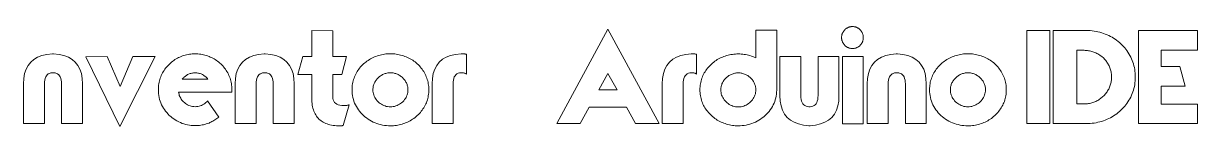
# Model space of a CAD drawing. Extents: x 10 to 19.73, y 9.66 to 9.92.
# Drawn here: x 17.241 to 19.735, y 9.707 to 9.919 of the extents above; entities that cross this region are included whole.
import ezdxf

# ---------------------------------------------------------------- set-up
doc = ezdxf.new("R2010")
doc.units = 0

msp = doc.modelspace()

# ---------------------------------------------------------------- linework, layer by layer
at = {"color": 7, "lineweight": 13}
for points in [[(17.853371, 9.817651), (17.824045, 9.817651), (17.834053, 9.855733), (17.853371, 9.855733), (17.853371, 9.910493), (17.897707, 9.910215), (17.897707, 9.855733), (17.927172, 9.855733), (17.917305, 9.817651), (17.897707, 9.817651), (17.897707, 9.770535), (17.897943, 9.766944), (17.898653, 9.76373), (17.899834, 9.760895), (17.901487, 9.758438), (17.903614, 9.756358), (17.906212, 9.754658), (17.909285, 9.753334), (17.912828, 9.752389), (17.916845, 9.751822), (17.921335, 9.751633), (17.922827, 9.751651), (17.924248, 9.751705), (17.925596, 9.751796), (17.926872, 9.751922), (17.928076, 9.752085), (17.929207, 9.752283), (17.930267, 9.752519), (17.931252, 9.752789), (17.932167, 9.753097), (17.93301, 9.75344), (17.920223, 9.709243), (17.919529, 9.709137), (17.918839, 9.709043), (17.91815, 9.708959), (17.917465, 9.708887), (17.916782, 9.708825), (17.916103, 9.708776), (17.915426, 9.708736), (17.914753, 9.708709), (17.914082, 9.708693), (17.913412, 9.708687), (17.909504, 9.708751), (17.905729, 9.708942), (17.902088, 9.709262), (17.898581, 9.709709), (17.895206, 9.710285), (17.891964, 9.710988), (17.888857, 9.71182), (17.885883, 9.712778), (17.883041, 9.713865), (17.880333, 9.71508), (17.877731, 9.716424), (17.875259, 9.717898), (17.872917, 9.719503), (17.870705, 9.72124), (17.868626, 9.723106), (17.866674, 9.725103), (17.864855, 9.727231), (17.863167, 9.72949), (17.861609, 9.731879), (17.860182, 9.734399), (17.858887, 9.737027), (17.857729, 9.739797), (17.856709, 9.742709), (17.855824, 9.745762), (17.855074, 9.748958), (17.854462, 9.752295), (17.853985, 9.755774), (17.853643, 9.759394), (17.853439, 9.763156), (17.853371, 9.76706)], [(18.540932, 9.713273), (18.590828, 9.713273), (18.482281, 9.913273), (18.373592, 9.713273), (18.423489, 9.713273), (18.442808, 9.748298), (18.521614, 9.748298)], [(18.840723, 9.784156), (18.840586, 9.779971), (18.840229, 9.775867), (18.839651, 9.771843), (18.838856, 9.7679), (18.837839, 9.764037), (18.836605, 9.760256), (18.835148, 9.756555), (18.833473, 9.752934), (18.831579, 9.749394), (18.829466, 9.745934), (18.827164, 9.742535), (18.824707, 9.739285), (18.822094, 9.736186), (18.819324, 9.733237), (18.816401, 9.730437), (18.81332, 9.727789), (18.810085, 9.725289), (18.806694, 9.72294), (18.803146, 9.720742), (18.799444, 9.718694), (18.795639, 9.716792), (18.79179, 9.715091), (18.787891, 9.71359), (18.783945, 9.712289), (18.779953, 9.711188), (18.775911, 9.710288), (18.771824, 9.709587), (18.767689, 9.709086), (18.763508, 9.708787), (18.759277, 9.708687), (18.756042, 9.708743), (18.75284, 9.708915), (18.749672, 9.709199), (18.746536, 9.709599), (18.743435, 9.710111), (18.740364, 9.710738), (18.737328, 9.711479), (18.734327, 9.712334), (18.731358, 9.713303), (18.728424, 9.714385), (18.725559, 9.715495), (18.722748, 9.716714), (18.719988, 9.718041), (18.717281, 9.719478), (18.71463, 9.721022), (18.712029, 9.722674), (18.70948, 9.724435), (18.706985, 9.726304), (18.704544, 9.728282), (18.702156, 9.730369), (18.699871, 9.732539), (18.697697, 9.734772), (18.695625, 9.737064), (18.693661, 9.739419), (18.691799, 9.741835), (18.690046, 9.744311), (18.688398, 9.746849), (18.686855, 9.749448), (18.685417, 9.752109), (18.684086, 9.754829), (18.682873, 9.757609), (18.681786, 9.760445), (18.680826, 9.763335), (18.679995, 9.766282), (18.679291, 9.769284), (18.678717, 9.772342), (18.678268, 9.775455), (18.677948, 9.778624), (18.677757, 9.781849), (18.677692, 9.785129), (18.677757, 9.788332), (18.677956, 9.791494), (18.678282, 9.794614), (18.678738, 9.797693), (18.679325, 9.80073), (18.680046, 9.803724), (18.680895, 9.806678), (18.681873, 9.80959), (18.682983, 9.81246), (18.684227, 9.815289), (18.685555, 9.818033), (18.686989, 9.820709), (18.688524, 9.823315), (18.690163, 9.825851), (18.691906, 9.828319), (18.693748, 9.830716), (18.695696, 9.833044), (18.697746, 9.835302), (18.699898, 9.837491), (18.702156, 9.839611), (18.704519, 9.841672), (18.706942, 9.84363), (18.709423, 9.845486), (18.711962, 9.847239), (18.71456, 9.848888), (18.717216, 9.850435), (18.719929, 9.851879), (18.722702, 9.85322), (18.725533, 9.854459), (18.728424, 9.855594), (18.731434, 9.856624), (18.734461, 9.857546), (18.737503, 9.858358), (18.740564, 9.859063), (18.743641, 9.859659), (18.746735, 9.860147), (18.749847, 9.860527), (18.752974, 9.860798), (18.756119, 9.86096), (18.759277, 9.861014), (18.762413, 9.86096), (18.765533, 9.860798), (18.768639, 9.860527), (18.771732, 9.860147), (18.774811, 9.859659), (18.777874, 9.859063), (18.780926, 9.858358), (18.783962, 9.857546), (18.786983, 9.856624), (18.789993, 9.855594), (18.79319, 9.854204), (18.796387, 9.852815), (18.796387, 9.911467), (18.840723, 9.911327)], [(19.02474, 9.895761), (19.02471, 9.894442), (19.024618, 9.893153), (19.024464, 9.891895), (19.02425, 9.890669), (19.023975, 9.889472), (19.02364, 9.888306), (19.023243, 9.88717), (19.022783, 9.886065), (19.022263, 9.884991), (19.021683, 9.883947), (19.021049, 9.882938), (19.02037, 9.881968), (19.019648, 9.881037), (19.018879, 9.880144), (19.018068, 9.879292), (19.017212, 9.878477), (19.016312, 9.877701), (19.015366, 9.876965), (19.014378, 9.876266), (19.013344, 9.875608), (19.012276, 9.875001), (19.011187, 9.874457), (19.010075, 9.873978), (19.00894, 9.873562), (19.007784, 9.873211), (19.006605, 9.872923), (19.005405, 9.872699), (19.004181, 9.87254), (19.002937, 9.872443), (19.001667, 9.872412), (19.000402, 9.872442), (18.999161, 9.872534), (18.997944, 9.872686), (18.996754, 9.872901), (18.995586, 9.873176), (18.994446, 9.873512), (18.993332, 9.87391), (18.992241, 9.874369), (18.991173, 9.874888), (18.990131, 9.875469), (18.989098, 9.876129), (18.98811, 9.876831), (18.987164, 9.877575), (18.986263, 9.87836), (18.985407, 9.879187), (18.984596, 9.880055), (18.983829, 9.880966), (18.983105, 9.881918), (18.982426, 9.882912), (18.981792, 9.883947), (18.981186, 9.885066), (18.980642, 9.886199), (18.980164, 9.887345), (18.979748, 9.888506), (18.979397, 9.88968), (18.979107, 9.890868), (18.978886, 9.892071), (18.978725, 9.893287), (18.97863, 9.894517), (18.978596, 9.895761), (18.978626, 9.897028), (18.978718, 9.898273), (18.978872, 9.899497), (18.979086, 9.900698), (18.979362, 9.901876), (18.979698, 9.903032), (18.980095, 9.904167), (18.980553, 9.905278), (18.981073, 9.906368), (18.981655, 9.907435), (18.98234, 9.908496), (18.983061, 9.90951), (18.983818, 9.910476), (18.984612, 9.911394), (18.985443, 9.912266), (18.986309, 9.91309), (18.987209, 9.913867), (18.988148, 9.914597), (18.989122, 9.915278), (18.990131, 9.915914), (18.991173, 9.916494), (18.992241, 9.917014), (18.993332, 9.917473), (18.994446, 9.917871), (18.995586, 9.918207), (18.996754, 9.918482), (18.997944, 9.918696), (18.999161, 9.918849), (19.000402, 9.918941), (19.001667, 9.918971), (19.002937, 9.918941), (19.004181, 9.918849), (19.005405, 9.918696), (19.006605, 9.918482), (19.007784, 9.918207), (19.00894, 9.917871), (19.010075, 9.917473), (19.011187, 9.917014), (19.012276, 9.916494), (19.013344, 9.915914), (19.014353, 9.915278), (19.015322, 9.914597), (19.016254, 9.913867), (19.017147, 9.91309), (19.017998, 9.912266), (19.018814, 9.911394), (19.019588, 9.910476), (19.020325, 9.90951), (19.021023, 9.908496), (19.021683, 9.907435), (19.022263, 9.906368), (19.022783, 9.905278), (19.023243, 9.904167), (19.02364, 9.903032), (19.023975, 9.901876), (19.02425, 9.900698), (19.024464, 9.899497), (19.024618, 9.898273), (19.02471, 9.897028)], [(19.372341, 9.910355), (19.42071, 9.910355), (19.42071, 9.713273), (19.372341, 9.713412)], [(19.427658, 9.713412), (19.427658, 9.910632), (19.498123, 9.910632), (19.502434, 9.910558), (19.506687, 9.910332), (19.510883, 9.909957), (19.515026, 9.909431), (19.519112, 9.908756), (19.523142, 9.90793), (19.527117, 9.906955), (19.531036, 9.905829), (19.534901, 9.904553), (19.538708, 9.903127), (19.542393, 9.901594), (19.545996, 9.899941), (19.549519, 9.89817), (19.552963, 9.896278), (19.556324, 9.894267), (19.559605, 9.892137), (19.562807, 9.889886), (19.565928, 9.887516), (19.568966, 9.885027), (19.571926, 9.882419), (19.574677, 9.879751), (19.577312, 9.876976), (19.579834, 9.874092), (19.582245, 9.871099), (19.584538, 9.867998), (19.58672, 9.864789), (19.588787, 9.861472), (19.590738, 9.858046), (19.592579, 9.854511), (19.594303, 9.850868), (19.595835, 9.847202), (19.597204, 9.843486), (19.598413, 9.839719), (19.599461, 9.835902), (19.600349, 9.832036), (19.601074, 9.828119), (19.601639, 9.824153), (19.602041, 9.820136), (19.602283, 9.81607), (19.602364, 9.811953), (19.602283, 9.807838), (19.602041, 9.803781), (19.601639, 9.799778), (19.601074, 9.795831), (19.600349, 9.791939), (19.599461, 9.788103), (19.598413, 9.784323), (19.597204, 9.780598), (19.595835, 9.776928), (19.594303, 9.773314), (19.592579, 9.769672), (19.590738, 9.766137), (19.588787, 9.762712), (19.58672, 9.759394), (19.584538, 9.756185), (19.582245, 9.753084), (19.579834, 9.750092), (19.577312, 9.747208), (19.574677, 9.744432), (19.571926, 9.741765), (19.569016, 9.739155), (19.56601, 9.736662), (19.562912, 9.734284), (19.559715, 9.732025), (19.556429, 9.729882), (19.553045, 9.727856), (19.549568, 9.725945), (19.545996, 9.724153), (19.542332, 9.722477), (19.53857, 9.720918), (19.534763, 9.719491), (19.530903, 9.718215), (19.526989, 9.71709), (19.523026, 9.716114), (19.519007, 9.715288), (19.514936, 9.714613), (19.510811, 9.714087), (19.506636, 9.713713), (19.502407, 9.713487), (19.498123, 9.713412)], [(19.734539, 9.713273), (19.609314, 9.713273), (19.609314, 9.910493), (19.734539, 9.910493), (19.734539, 9.868659), (19.657681, 9.868659), (19.657681, 9.834468), (19.696735, 9.834468), (19.707993, 9.792912), (19.657681, 9.792912), (19.657681, 9.754829), (19.734539, 9.754829)], [(17.304935, 9.820987), (17.308155, 9.820625), (17.311039, 9.819819), (17.313581, 9.818568), (17.315786, 9.816873), (17.317652, 9.814733), (17.319178, 9.812147), (17.320364, 9.809117), (17.321213, 9.805643), (17.32172, 9.801723), (17.321892, 9.797359), (17.321892, 9.713273), (17.366365, 9.713273), (17.366365, 9.797359), (17.365751, 9.808929), (17.363909, 9.819346), (17.360836, 9.82861), (17.356537, 9.83672), (17.351007, 9.843677), (17.34425, 9.849479), (17.336266, 9.854128), (17.327049, 9.857623), (17.316607, 9.859965), (17.304935, 9.861154), (17.302433, 9.861154), (17.29076, 9.859965), (17.280317, 9.857623), (17.271103, 9.854128), (17.263117, 9.849479), (17.256359, 9.843677), (17.25083, 9.83672), (17.246531, 9.82861), (17.243458, 9.819346), (17.241615, 9.808929), (17.241001, 9.797359), (17.241001, 9.713273), (17.285477, 9.713273), (17.285477, 9.797359), (17.285646, 9.801723), (17.286156, 9.805643), (17.287003, 9.809117), (17.288189, 9.812147), (17.289715, 9.814733), (17.29158, 9.816873), (17.293785, 9.818568), (17.296328, 9.819819), (17.299212, 9.820625), (17.302433, 9.820987)], [(17.5205, 9.855455), (17.445587, 9.707436), (17.373316, 9.855177), (17.418486, 9.855455), (17.446144, 9.792356), (17.473385, 9.855455)], [(17.677416, 9.815428), (17.676117, 9.818222), (17.674725, 9.820937), (17.673237, 9.82357), (17.671656, 9.826123), (17.669979, 9.828596), (17.668209, 9.830988), (17.666344, 9.8333), (17.664383, 9.83553), (17.662331, 9.83768), (17.660181, 9.839749), (17.657928, 9.841784), (17.655617, 9.843719), (17.653248, 9.845553), (17.65082, 9.847288), (17.648333, 9.848923), (17.645788, 9.850457), (17.643185, 9.851892), (17.640522, 9.853226), (17.637802, 9.85446), (17.635025, 9.855594), (17.632179, 9.85665), (17.629311, 9.857595), (17.626419, 9.858429), (17.623507, 9.859152), (17.620571, 9.859764), (17.617613, 9.860264), (17.614634, 9.860653), (17.611631, 9.860931), (17.608606, 9.861098), (17.60556, 9.861154), (17.602512, 9.861098), (17.599483, 9.860931), (17.596474, 9.860653), (17.593485, 9.860264), (17.590515, 9.859764), (17.587564, 9.859152), (17.584633, 9.858429), (17.581722, 9.857595), (17.578829, 9.85665), (17.575956, 9.855594), (17.573204, 9.854459), (17.570507, 9.85322), (17.567867, 9.851879), (17.565281, 9.850435), (17.562752, 9.848888), (17.560278, 9.847239), (17.557861, 9.845486), (17.555498, 9.84363), (17.55319, 9.841672), (17.550938, 9.839611), (17.54879, 9.837518), (17.546736, 9.835352), (17.544777, 9.833115), (17.542912, 9.830805), (17.54114, 9.828423), (17.539463, 9.825968), (17.537882, 9.823442), (17.536396, 9.820842), (17.535004, 9.818171), (17.533705, 9.815428), (17.532516, 9.812651), (17.531452, 9.809823), (17.530514, 9.806947), (17.529701, 9.804019), (17.529015, 9.801043), (17.52845, 9.798016), (17.528013, 9.794938), (17.5277, 9.791811), (17.527512, 9.788633), (17.527451, 9.785406), (17.527559, 9.781114), (17.527884, 9.776906), (17.528425, 9.772785), (17.529184, 9.76875), (17.530161, 9.764802), (17.531353, 9.76094), (17.532763, 9.757163), (17.534389, 9.753473), (17.536232, 9.749869), (17.538292, 9.746351), (17.54048, 9.74295), (17.542822, 9.739697), (17.545317, 9.73659), (17.547964, 9.733632), (17.550766, 9.73082), (17.553719, 9.728155), (17.556824, 9.725638), (17.560083, 9.723269), (17.563496, 9.721046), (17.56706, 9.718971), (17.570648, 9.717096), (17.574293, 9.715419), (17.577997, 9.713939), (17.58176, 9.712656), (17.585581, 9.711571), (17.58946, 9.710682), (17.593397, 9.709991), (17.597393, 9.709498), (17.601448, 9.709202), (17.60556, 9.709104), (17.608606, 9.709159), (17.611631, 9.709326), (17.614634, 9.709604), (17.617613, 9.709993), (17.620571, 9.710493), (17.623507, 9.711105), (17.626419, 9.711827), (17.629311, 9.712662), (17.632179, 9.713607), (17.635025, 9.714663), (17.637135, 9.715565), (17.639238, 9.716548), (17.641338, 9.71761), (17.643431, 9.718755), (17.645519, 9.719979), (17.6476, 9.721284), (17.649677, 9.72267), (17.651749, 9.724136), (17.653812, 9.725683), (17.655872, 9.72731), (17.631968, 9.761501), (17.631689, 9.761084), (17.631271, 9.760667), (17.630856, 9.760111), (17.630577, 9.759833), (17.628426, 9.757826), (17.626196, 9.75603), (17.62389, 9.754446), (17.621504, 9.753073), (17.619041, 9.751911), (17.616501, 9.75096), (17.613882, 9.750221), (17.611187, 9.749693), (17.608412, 9.749376), (17.60556, 9.74927), (17.602734, 9.749376), (17.599979, 9.749693), (17.597296, 9.750221), (17.594687, 9.75096), (17.592148, 9.751911), (17.589684, 9.753073), (17.587288, 9.754446), (17.584969, 9.75603), (17.582718, 9.757826), (17.580544, 9.759833), (17.578915, 9.76156), (17.577423, 9.763352), (17.576069, 9.765207), (17.57485, 9.767127), (17.573767, 9.769111), (17.572821, 9.771157), (17.57201, 9.773269), (17.571337, 9.775444), (17.570799, 9.777683), (17.570396, 9.779986), (17.666019, 9.779986), (17.666019, 9.780264), (17.683252, 9.780264), (17.683531, 9.782627), (17.683558, 9.782792), (17.68358, 9.782955), (17.683601, 9.783114), (17.68362, 9.783272), (17.683636, 9.783426), (17.683647, 9.783577), (17.683657, 9.783726), (17.683664, 9.783872), (17.683668, 9.784016), (17.68367, 9.784156), (17.68367, 9.785406), (17.683607, 9.788584), (17.683418, 9.791722), (17.683107, 9.794822), (17.682669, 9.797882), (17.682106, 9.800903), (17.681419, 9.803886), (17.680605, 9.806829), (17.679667, 9.809734), (17.678604, 9.8126)], [(17.754553, 9.820987), (17.757774, 9.820625), (17.760656, 9.819819), (17.763199, 9.818568), (17.765404, 9.816873), (17.767269, 9.814733), (17.768795, 9.812147), (17.769981, 9.809117), (17.77083, 9.805643), (17.771339, 9.801723), (17.771509, 9.797359), (17.771509, 9.713273), (17.815983, 9.713273), (17.815983, 9.797359), (17.815369, 9.808929), (17.813526, 9.819346), (17.810455, 9.82861), (17.806154, 9.83672), (17.800625, 9.843677), (17.793869, 9.849479), (17.785883, 9.854128), (17.776669, 9.857623), (17.766224, 9.859965), (17.754553, 9.861154), (17.75205, 9.861154), (17.740379, 9.859965), (17.729935, 9.857623), (17.72072, 9.854128), (17.712734, 9.849479), (17.705976, 9.843677), (17.700447, 9.83672), (17.696148, 9.82861), (17.693077, 9.819346), (17.691235, 9.808929), (17.690619, 9.797359), (17.690619, 9.713273), (17.735094, 9.713273), (17.735094, 9.797359), (17.735264, 9.801723), (17.735773, 9.805643), (17.73662, 9.809117), (17.737808, 9.812147), (17.739334, 9.814733), (17.741199, 9.816873), (17.743402, 9.818568), (17.745945, 9.819819), (17.748829, 9.820625), (17.75205, 9.820987)], [(18.020292, 9.708687), (18.016064, 9.708787), (18.011881, 9.709086), (18.007746, 9.709587), (18.003658, 9.710288), (17.999619, 9.711188), (17.995625, 9.712289), (17.99168, 9.71359), (17.987782, 9.715091), (17.983929, 9.716792), (17.980125, 9.718694), (17.976423, 9.720769), (17.972876, 9.722991), (17.969486, 9.725361), (17.966249, 9.727878), (17.963169, 9.730542), (17.960245, 9.733354), (17.957478, 9.736313), (17.954865, 9.739419), (17.952406, 9.742673), (17.950104, 9.746074), (17.947966, 9.749618), (17.946053, 9.753245), (17.944363, 9.756956), (17.9429, 9.760751), (17.941662, 9.764628), (17.940647, 9.768589), (17.939859, 9.772634), (17.939297, 9.776762), (17.938959, 9.780972), (17.938847, 9.785268), (17.938911, 9.788498), (17.939108, 9.791683), (17.939434, 9.794825), (17.939892, 9.797921), (17.940479, 9.800973), (17.941198, 9.803981), (17.942047, 9.806944), (17.943027, 9.809862), (17.944138, 9.812737), (17.945379, 9.815566), (17.946735, 9.818336), (17.948187, 9.821032), (17.949738, 9.823651), (17.951384, 9.826196), (17.953129, 9.828666), (17.954969, 9.83106), (17.956907, 9.83338), (17.958944, 9.835625), (17.961079, 9.837794), (17.963308, 9.839889), (17.965647, 9.841925), (17.96805, 9.843863), (17.970518, 9.845705), (17.973049, 9.847449), (17.975643, 9.849096), (17.978302, 9.850646), (17.981026, 9.852098), (17.98381, 9.853454), (17.986662, 9.854712), (17.989576, 9.855872), (17.992584, 9.856929), (17.995609, 9.857874), (17.998646, 9.858707), (18.001696, 9.85943), (18.004761, 9.860042), (18.007839, 9.860542), (18.010931, 9.860931), (18.014038, 9.861209), (18.017159, 9.861376), (18.020292, 9.861431), (18.023453, 9.861376), (18.026596, 9.861209), (18.029724, 9.860931), (18.032833, 9.860542), (18.035927, 9.860042), (18.039005, 9.85943), (18.042065, 9.858707), (18.045109, 9.857874), (18.048138, 9.856929), (18.051147, 9.855872), (18.054035, 9.854763), (18.056868, 9.853548), (18.059641, 9.852228), (18.062355, 9.850801), (18.06501, 9.84927), (18.067608, 9.847633), (18.070148, 9.84589), (18.072628, 9.844042), (18.07505, 9.842088), (18.077415, 9.840028), (18.07967, 9.837882), (18.081823, 9.83567), (18.083874, 9.83339), (18.085821, 9.831044), (18.087666, 9.828631), (18.089407, 9.826152), (18.091045, 9.823606), (18.092583, 9.820992), (18.094013, 9.818313), (18.095345, 9.815566), (18.096584, 9.812737), (18.097696, 9.809862), (18.098675, 9.806944), (18.099525, 9.803981), (18.100243, 9.800973), (18.100832, 9.797921), (18.101288, 9.794825), (18.101616, 9.791683), (18.10181, 9.788498), (18.101877, 9.785268), (18.101812, 9.781987), (18.10162, 9.778763), (18.101301, 9.775594), (18.100853, 9.772481), (18.100279, 9.769423), (18.099575, 9.766421), (18.098743, 9.763474), (18.097786, 9.760584), (18.096699, 9.757749), (18.095484, 9.754969), (18.094152, 9.752221), (18.092714, 9.749537), (18.091171, 9.746918), (18.089523, 9.744361), (18.087769, 9.741869), (18.085911, 9.739441), (18.083946, 9.737077), (18.081875, 9.734776), (18.079697, 9.73254), (18.077415, 9.730369), (18.075026, 9.728307), (18.072584, 9.726349), (18.070089, 9.724493), (18.067543, 9.722741), (18.064941, 9.721091), (18.062288, 9.719544), (18.059582, 9.7181), (18.056824, 9.716759), (18.054012, 9.715521), (18.051147, 9.714385), (18.048212, 9.713303), (18.045242, 9.712334), (18.04224, 9.711479), (18.039206, 9.710738), (18.036137, 9.710111), (18.033035, 9.709599), (18.0299, 9.709199), (18.02673, 9.708915), (18.023529, 9.708743)], [(18.181793, 9.860458), (18.180902, 9.860592), (18.180008, 9.860714), (18.179111, 9.860826), (18.178213, 9.860926), (18.177311, 9.861014), (18.176407, 9.861093), (18.175499, 9.861159), (18.174587, 9.861215), (18.173676, 9.861259), (18.17276, 9.861293), (18.170258, 9.861293), (18.158585, 9.860105), (18.148142, 9.857762), (18.138927, 9.854267), (18.130941, 9.849618), (18.124184, 9.843815), (18.118656, 9.836859), (18.114355, 9.828749), (18.111282, 9.819486), (18.10944, 9.809069), (18.108826, 9.797498), (18.108826, 9.713273), (18.153301, 9.713273), (18.153301, 9.797498), (18.153471, 9.801863), (18.15398, 9.805781), (18.154827, 9.809257), (18.156013, 9.812286), (18.157539, 9.814872), (18.159405, 9.817012), (18.16161, 9.818707), (18.164154, 9.819959), (18.167036, 9.820765), (18.170258, 9.821126), (18.17276, 9.821126), (18.173851, 9.82105), (18.1749, 9.820931), (18.175907, 9.820771), (18.176872, 9.82057), (18.177797, 9.820327), (18.17868, 9.820042), (18.17952, 9.819715), (18.180321, 9.819346), (18.181078, 9.818936), (18.181793, 9.818485)], [(18.670744, 9.860458), (18.669853, 9.860592), (18.668961, 9.860714), (18.668064, 9.860826), (18.667164, 9.860926), (18.666262, 9.861014), (18.665356, 9.861093), (18.66445, 9.861159), (18.66354, 9.861215), (18.662626, 9.861259), (18.661709, 9.861293), (18.659208, 9.861293), (18.647537, 9.860105), (18.637093, 9.857762), (18.627878, 9.854267), (18.619892, 9.849618), (18.613134, 9.843815), (18.607605, 9.836859), (18.603306, 9.828749), (18.600235, 9.819486), (18.598392, 9.809069), (18.597776, 9.797498), (18.597776, 9.713273), (18.642252, 9.713273), (18.642252, 9.797498), (18.642422, 9.801863), (18.642929, 9.805781), (18.643778, 9.809257), (18.644966, 9.812286), (18.646492, 9.814872), (18.648357, 9.817012), (18.65056, 9.818707), (18.653103, 9.819959), (18.655987, 9.820765), (18.659208, 9.821126), (18.661709, 9.821126), (18.662802, 9.82105), (18.663849, 9.820931), (18.664858, 9.820771), (18.665825, 9.82057), (18.666748, 9.820327), (18.667631, 9.820042), (18.668472, 9.819715), (18.66927, 9.819346), (18.670029, 9.818936), (18.670744, 9.818485)], [(18.909103, 9.74927), (18.905884, 9.749605), (18.903, 9.750388), (18.900455, 9.751617), (18.898252, 9.753295), (18.896387, 9.755421), (18.894861, 9.757993), (18.893673, 9.761013), (18.892826, 9.764481), (18.892317, 9.768396), (18.892147, 9.772758), (18.892147, 9.855594), (18.847672, 9.855594), (18.847672, 9.772758), (18.848288, 9.761238), (18.85013, 9.75086), (18.853203, 9.741625), (18.857502, 9.733532), (18.863029, 9.726581), (18.869789, 9.720773), (18.877773, 9.716107), (18.88699, 9.712584), (18.897432, 9.710203), (18.909103, 9.708964), (18.911606, 9.708964), (18.923279, 9.710203), (18.933722, 9.712584), (18.942936, 9.716107), (18.950922, 9.720773), (18.95768, 9.726581), (18.963207, 9.733532), (18.967508, 9.741625), (18.970581, 9.75086), (18.972424, 9.761238), (18.973038, 9.772758), (18.973038, 9.855594), (18.928562, 9.855594), (18.928562, 9.772758), (18.928392, 9.768396), (18.927883, 9.764481), (18.927036, 9.761013), (18.92585, 9.757993), (18.924324, 9.755421), (18.922459, 9.753295), (18.920254, 9.751617), (18.917709, 9.750388), (18.914827, 9.749605), (18.911606, 9.74927)], [(19.024601, 9.855455), (19.024601, 9.712996), (18.980265, 9.712996), (18.980265, 9.855316)], [(19.097012, 9.820987), (19.100235, 9.820625), (19.103117, 9.819819), (19.105659, 9.818568), (19.107864, 9.816873), (19.10973, 9.814733), (19.111256, 9.812147), (19.112442, 9.809117), (19.113289, 9.805643), (19.1138, 9.801723), (19.113968, 9.797359), (19.113968, 9.713273), (19.158443, 9.713273), (19.158443, 9.797359), (19.157829, 9.808929), (19.155987, 9.819346), (19.152916, 9.82861), (19.148615, 9.83672), (19.143085, 9.843677), (19.13633, 9.849479), (19.128342, 9.854128), (19.119127, 9.857623), (19.108685, 9.859965), (19.097012, 9.861154), (19.094511, 9.861154), (19.08284, 9.859965), (19.072395, 9.857623), (19.063179, 9.854128), (19.055195, 9.849479), (19.048437, 9.843677), (19.042908, 9.83672), (19.038609, 9.82861), (19.035538, 9.819346), (19.033693, 9.808929), (19.033079, 9.797359), (19.033079, 9.713273), (19.077555, 9.713273), (19.077555, 9.797359), (19.077724, 9.801723), (19.078232, 9.805643), (19.079081, 9.809117), (19.080267, 9.812147), (19.081795, 9.814733), (19.08366, 9.816873), (19.085863, 9.818568), (19.088406, 9.819819), (19.09129, 9.820625), (19.094511, 9.820987)], [(19.246838, 9.708687), (19.242609, 9.708787), (19.238426, 9.709086), (19.234291, 9.709587), (19.230206, 9.710288), (19.226166, 9.711188), (19.222172, 9.712289), (19.218227, 9.71359), (19.214327, 9.715091), (19.210476, 9.716792), (19.206673, 9.718694), (19.202969, 9.720769), (19.199423, 9.722991), (19.19603, 9.725361), (19.192795, 9.727878), (19.189716, 9.730542), (19.18679, 9.733354), (19.184023, 9.736313), (19.18141, 9.739419), (19.178953, 9.742673), (19.176651, 9.746074), (19.174511, 9.749618), (19.1726, 9.753245), (19.17091, 9.756956), (19.169445, 9.760751), (19.168209, 9.764628), (19.167194, 9.768589), (19.166407, 9.772634), (19.165844, 9.776762), (19.165506, 9.780972), (19.165394, 9.785268), (19.165459, 9.788498), (19.165655, 9.791683), (19.165981, 9.794825), (19.166439, 9.797921), (19.167027, 9.800973), (19.167744, 9.803981), (19.168594, 9.806944), (19.169575, 9.809862), (19.170685, 9.812737), (19.171925, 9.815566), (19.173281, 9.818336), (19.174732, 9.821032), (19.176283, 9.823651), (19.177929, 9.826196), (19.179674, 9.828666), (19.181515, 9.83106), (19.183455, 9.83338), (19.18549, 9.835625), (19.187624, 9.837794), (19.189854, 9.839889), (19.192192, 9.841925), (19.194595, 9.843863), (19.197063, 9.845705), (19.199594, 9.847449), (19.20219, 9.849096), (19.204849, 9.850646), (19.207571, 9.852098), (19.210358, 9.853454), (19.213207, 9.854712), (19.216122, 9.855872), (19.219131, 9.856929), (19.222155, 9.857874), (19.225193, 9.858707), (19.228243, 9.85943), (19.231308, 9.860042), (19.234386, 9.860542), (19.237476, 9.860931), (19.240585, 9.861209), (19.243706, 9.861376), (19.246838, 9.861431), (19.25, 9.861376), (19.253143, 9.861209), (19.256271, 9.860931), (19.25938, 9.860542), (19.262474, 9.860042), (19.265553, 9.85943), (19.268612, 9.858707), (19.271656, 9.857874), (19.274685, 9.856929), (19.277695, 9.855872), (19.280582, 9.854763), (19.283413, 9.853548), (19.286186, 9.852228), (19.288902, 9.850801), (19.291557, 9.84927), (19.294155, 9.847633), (19.296694, 9.84589), (19.299175, 9.844042), (19.301598, 9.842088), (19.303963, 9.840028), (19.306217, 9.837882), (19.308369, 9.83567), (19.310421, 9.83339), (19.312366, 9.831044), (19.314213, 9.828631), (19.315952, 9.826152), (19.317593, 9.823606), (19.319126, 9.820992), (19.32056, 9.818313), (19.321892, 9.815566), (19.323132, 9.812737), (19.324242, 9.809862), (19.325222, 9.806944), (19.326071, 9.803981), (19.32679, 9.800973), (19.327377, 9.797921), (19.327835, 9.794825), (19.328161, 9.791683), (19.328358, 9.788498), (19.328423, 9.785268), (19.328358, 9.781987), (19.328167, 9.778763), (19.327847, 9.775594), (19.3274, 9.772481), (19.326824, 9.769423), (19.326122, 9.766421), (19.325291, 9.763474), (19.324331, 9.760584), (19.323246, 9.757749), (19.322029, 9.754969), (19.320698, 9.752221), (19.31926, 9.749537), (19.317719, 9.746918), (19.316071, 9.744361), (19.314316, 9.741869), (19.312456, 9.739441), (19.31049, 9.737077), (19.30842, 9.734776), (19.306244, 9.73254), (19.303963, 9.730369), (19.301573, 9.728307), (19.299129, 9.726349), (19.296635, 9.724493), (19.294088, 9.722741), (19.291489, 9.721091), (19.288834, 9.719544), (19.286129, 9.7181), (19.283371, 9.716759), (19.280558, 9.715521), (19.277695, 9.714385), (19.274757, 9.713303), (19.27179, 9.712334), (19.268787, 9.711479), (19.265751, 9.710738), (19.262684, 9.710111), (19.259581, 9.709599), (19.256445, 9.709199), (19.253277, 9.708915), (19.250074, 9.708743)], [(19.47797, 9.868659), (19.47797, 9.754969), (19.493677, 9.754969), (19.496056, 9.755014), (19.498413, 9.755152), (19.500748, 9.755382), (19.503061, 9.755703), (19.505352, 9.756115), (19.50762, 9.756619), (19.509865, 9.757216), (19.512089, 9.757904), (19.51429, 9.758684), (19.51647, 9.759555), (19.518585, 9.760508), (19.520645, 9.761529), (19.522655, 9.76262), (19.524609, 9.763781), (19.526512, 9.765011), (19.528362, 9.76631), (19.530159, 9.767679), (19.531902, 9.769117), (19.533596, 9.770625), (19.535233, 9.772202), (19.536835, 9.773862), (19.538357, 9.77556), (19.539803, 9.777298), (19.541172, 9.779075), (19.542461, 9.78089), (19.543673, 9.782743), (19.544807, 9.784636), (19.545862, 9.786569), (19.546841, 9.788539), (19.547741, 9.790549), (19.548561, 9.792564), (19.549294, 9.794607), (19.54994, 9.796679), (19.550499, 9.798777), (19.550974, 9.800903), (19.551361, 9.803058), (19.551662, 9.80524), (19.551878, 9.807449), (19.552006, 9.809688), (19.552052, 9.811953), (19.552006, 9.814121), (19.551872, 9.816289), (19.551651, 9.818458), (19.551338, 9.820625), (19.550938, 9.822794), (19.550449, 9.824962), (19.549871, 9.82713), (19.549206, 9.829298), (19.548447, 9.831467), (19.547604, 9.833634), (19.546654, 9.835691), (19.545647, 9.837693), (19.544575, 9.839639), (19.543446, 9.841529), (19.542252, 9.843364), (19.540998, 9.845142), (19.539684, 9.846866), (19.538307, 9.848534), (19.536871, 9.850146), (19.535374, 9.851703), (19.533833, 9.853177), (19.532219, 9.854599), (19.530533, 9.855968), (19.528767, 9.857285), (19.526928, 9.858547), (19.525015, 9.859758), (19.523026, 9.860916), (19.520962, 9.86202), (19.518824, 9.863073), (19.516609, 9.864072), (19.514404, 9.864944), (19.512178, 9.865724), (19.509933, 9.866411), (19.507669, 9.867007), (19.505386, 9.867512), (19.503082, 9.867925), (19.500761, 9.868246), (19.498419, 9.868475), (19.496058, 9.868613), (19.493677, 9.868659)], [(17.60556, 9.820987), (17.60741, 9.820939), (17.60924, 9.820798), (17.611048, 9.820561), (17.612831, 9.82023), (17.614594, 9.819805), (17.616333, 9.819285), (17.618052, 9.818671), (17.619747, 9.817963), (17.621422, 9.817159), (17.623072, 9.816261), (17.624069, 9.815624), (17.625063, 9.814939), (17.626049, 9.814201), (17.627029, 9.813415), (17.628006, 9.812578), (17.628977, 9.811691), (17.62994, 9.810755), (17.630899, 9.809768), (17.631853, 9.808731), (17.632801, 9.807644), (17.57832, 9.807644), (17.579266, 9.808731), (17.580219, 9.809768), (17.581179, 9.810755), (17.582144, 9.811691), (17.583115, 9.812578), (17.584089, 9.813415), (17.585072, 9.814201), (17.586058, 9.814939), (17.587049, 9.815624), (17.588047, 9.816261), (17.589699, 9.817159), (17.591373, 9.817963), (17.593067, 9.818671), (17.594786, 9.819285), (17.596525, 9.819805), (17.598288, 9.82023), (17.600073, 9.820561), (17.601879, 9.820798), (17.603708, 9.820939)], [(17.983183, 9.785268), (17.983295, 9.782335), (17.983627, 9.779486), (17.984184, 9.77672), (17.984962, 9.774037), (17.985962, 9.771439), (17.987186, 9.768923), (17.988632, 9.766491), (17.990299, 9.764142), (17.992189, 9.761876), (17.994303, 9.759694), (17.996538, 9.757661), (17.998856, 9.755841), (18.001253, 9.754236), (18.003731, 9.752845), (18.00629, 9.751668), (18.008928, 9.750705), (18.01165, 9.749955), (18.01445, 9.74942), (18.01733, 9.7491), (18.020292, 9.748992), (18.023281, 9.7491), (18.026184, 9.74942), (18.029007, 9.749955), (18.031746, 9.750705), (18.034399, 9.751668), (18.03697, 9.752845), (18.039459, 9.754236), (18.041862, 9.755841), (18.044184, 9.757661), (18.046421, 9.759694), (18.048534, 9.761876), (18.050425, 9.764142), (18.052094, 9.766491), (18.053537, 9.768923), (18.05476, 9.771439), (18.055761, 9.774037), (18.05654, 9.77672), (18.057095, 9.779486), (18.05743, 9.782335), (18.057541, 9.785268), (18.057487, 9.787198), (18.057335, 9.789098), (18.057079, 9.790967), (18.056717, 9.792806), (18.056255, 9.794614), (18.055689, 9.796391), (18.055019, 9.798139), (18.054249, 9.799855), (18.053375, 9.801541), (18.052399, 9.803197), (18.051334, 9.804803), (18.050201, 9.806343), (18.049, 9.807817), (18.047728, 9.809223), (18.046387, 9.810563), (18.044975, 9.811836), (18.043495, 9.813043), (18.041946, 9.814182), (18.040327, 9.815255), (18.038639, 9.816261), (18.03693, 9.817185), (18.035191, 9.818012), (18.033426, 9.818742), (18.031633, 9.819374), (18.029812, 9.81991), (18.027966, 9.820348), (18.026089, 9.820688), (18.024185, 9.820931), (18.022251, 9.821077), (18.020292, 9.821126), (18.018383, 9.821077), (18.016495, 9.820931), (18.014626, 9.820688), (18.012775, 9.820348), (18.010944, 9.81991), (18.009134, 9.819374), (18.007343, 9.818742), (18.005569, 9.818012), (18.003819, 9.817185), (18.002087, 9.816261), (18.000397, 9.815255), (17.998777, 9.814182), (17.997227, 9.813043), (17.995747, 9.811836), (17.994337, 9.810563), (17.992996, 9.809223), (17.991724, 9.807817), (17.990522, 9.806343), (17.989389, 9.804803), (17.988325, 9.803197), (17.987349, 9.801541), (17.986475, 9.799855), (17.985703, 9.798139), (17.985035, 9.796391), (17.984468, 9.794614), (17.984007, 9.792806), (17.983646, 9.790967), (17.983389, 9.789098), (17.983234, 9.787198)], [(18.462822, 9.784712), (18.482281, 9.819736), (18.501598, 9.784712)], [(18.796387, 9.785129), (18.796335, 9.787058), (18.796181, 9.788954), (18.795925, 9.790815), (18.795563, 9.792645), (18.795101, 9.79444), (18.794537, 9.796203), (18.793867, 9.797932), (18.793095, 9.799627), (18.792221, 9.80129), (18.791245, 9.802918), (18.79018, 9.804525), (18.789047, 9.806066), (18.787846, 9.807539), (18.786575, 9.808945), (18.785233, 9.810285), (18.783823, 9.811558), (18.782341, 9.812764), (18.780792, 9.813904), (18.779173, 9.814977), (18.777485, 9.815983), (18.775776, 9.816908), (18.774044, 9.817735), (18.772285, 9.818464), (18.770502, 9.819097), (18.768694, 9.819632), (18.766861, 9.820069), (18.765003, 9.82041), (18.763119, 9.820653), (18.761211, 9.820799), (18.759277, 9.820848), (18.757343, 9.820799), (18.755432, 9.820653), (18.75354, 9.82041), (18.751673, 9.820069), (18.749826, 9.819632), (18.748003, 9.819097), (18.746202, 9.818464), (18.744423, 9.817735), (18.742666, 9.816908), (18.740932, 9.815983), (18.739243, 9.814977), (18.737625, 9.813904), (18.736074, 9.812764), (18.734592, 9.811558), (18.733183, 9.810285), (18.731842, 9.808945), (18.73057, 9.807539), (18.729368, 9.806066), (18.728235, 9.804525), (18.727173, 9.802918), (18.726196, 9.80129), (18.725321, 9.799627), (18.724548, 9.797932), (18.723881, 9.796203), (18.723316, 9.79444), (18.722853, 9.792645), (18.722492, 9.790815), (18.722237, 9.788954), (18.72208, 9.787058), (18.722031, 9.785129), (18.722141, 9.782196), (18.722473, 9.779346), (18.72303, 9.776581), (18.723808, 9.773898), (18.72481, 9.771299), (18.726032, 9.768784), (18.727478, 9.766352), (18.729145, 9.764003), (18.731037, 9.761737), (18.733149, 9.759555), (18.735386, 9.757522), (18.737707, 9.755703), (18.740112, 9.754097), (18.742599, 9.752706), (18.745171, 9.751529), (18.747826, 9.750566), (18.750565, 9.749817), (18.753384, 9.749281), (18.75629, 9.74896), (18.759277, 9.748854), (18.762239, 9.74896), (18.765121, 9.749281), (18.767921, 9.749817), (18.770641, 9.750566), (18.773281, 9.751529), (18.775841, 9.752706), (18.778316, 9.754097), (18.780716, 9.755703), (18.783031, 9.757522), (18.785267, 9.759555), (18.78738, 9.761737), (18.789272, 9.764003), (18.790939, 9.766352), (18.792385, 9.768784), (18.793606, 9.771299), (18.794609, 9.773898), (18.795387, 9.776581), (18.795942, 9.779346), (18.796276, 9.782196)], [(19.209728, 9.785268), (19.209841, 9.782335), (19.210175, 9.779486), (19.210732, 9.77672), (19.211508, 9.774037), (19.212509, 9.771439), (19.213732, 9.768923), (19.215179, 9.766491), (19.216846, 9.764142), (19.218735, 9.761876), (19.220848, 9.759694), (19.223085, 9.757661), (19.225401, 9.755841), (19.227798, 9.754236), (19.230278, 9.752845), (19.232836, 9.751668), (19.235476, 9.750705), (19.238195, 9.749955), (19.240995, 9.74942), (19.243877, 9.7491), (19.246838, 9.748992), (19.249826, 9.7491), (19.252731, 9.74942), (19.255554, 9.749955), (19.258291, 9.750705), (19.260944, 9.751668), (19.263515, 9.752845), (19.266005, 9.754236), (19.26841, 9.755841), (19.270729, 9.757661), (19.272968, 9.759694), (19.275082, 9.761876), (19.27697, 9.764142), (19.278637, 9.766491), (19.280085, 9.768923), (19.281307, 9.771439), (19.282309, 9.774037), (19.283085, 9.77672), (19.283642, 9.779486), (19.283976, 9.782335), (19.284088, 9.785268), (19.284035, 9.787198), (19.283882, 9.789098), (19.283625, 9.790967), (19.283264, 9.792806), (19.282801, 9.794614), (19.282234, 9.796391), (19.281567, 9.798139), (19.280796, 9.799855), (19.279922, 9.801541), (19.278944, 9.803197), (19.277882, 9.804803), (19.276749, 9.806343), (19.275547, 9.807817), (19.274273, 9.809223), (19.272934, 9.810563), (19.271523, 9.811836), (19.270042, 9.813043), (19.268492, 9.814182), (19.266872, 9.815255), (19.265184, 9.816261), (19.263475, 9.817185), (19.261738, 9.818012), (19.259972, 9.818742), (19.258179, 9.819374), (19.256359, 9.81991), (19.254511, 9.820348), (19.252636, 9.820688), (19.250731, 9.820931), (19.248798, 9.821077), (19.246838, 9.821126), (19.24493, 9.821077), (19.243042, 9.820931), (19.241173, 9.820688), (19.239323, 9.820348), (19.237492, 9.81991), (19.23568, 9.819374), (19.233891, 9.818742), (19.232117, 9.818012), (19.230366, 9.817185), (19.228632, 9.816261), (19.226944, 9.815255), (19.225323, 9.814182), (19.223774, 9.813043), (19.222294, 9.811836), (19.220882, 9.810563), (19.219543, 9.809223), (19.218269, 9.807817), (19.217068, 9.806343), (19.215935, 9.804803), (19.214872, 9.803197), (19.213894, 9.801541), (19.21302, 9.799855), (19.21225, 9.798139), (19.211582, 9.796391), (19.211014, 9.794614), (19.210552, 9.792806), (19.210192, 9.790967), (19.209934, 9.789098), (19.209782, 9.787198)]]:
    msp.add_lwpolyline(points, close=True, dxfattribs=at)

doc.saveas('drawing.dxf')
